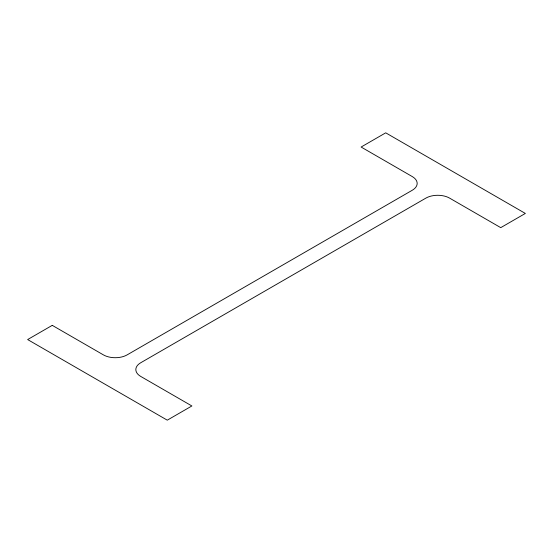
<?xml version="1.0" encoding="UTF-8"?>
<svg xmlns="http://www.w3.org/2000/svg" width="553" height="553" viewBox="0 0 553 553"><rect width="100%" height="100%" fill="white"/><g stroke="black" fill="none" stroke-linecap="round" stroke-linejoin="round"><path stroke-width="0.83" d="M52.258 325.351L27.65 339.563L167.276 420.169L191.884 405.964L140.745 376.434A16.777 9.684 0 0 1 140.745 362.74L425.872 198.119A16.777 9.684 0 0 1 449.596 198.119L500.742 227.649L525.35 213.437L385.724 132.831L361.116 147.036L412.255 176.566A16.777 9.684 0 0 1 412.255 190.26L127.128 354.881A16.777 9.684 0 0 1 103.404 354.881L52.258 325.351"/></g></svg>
